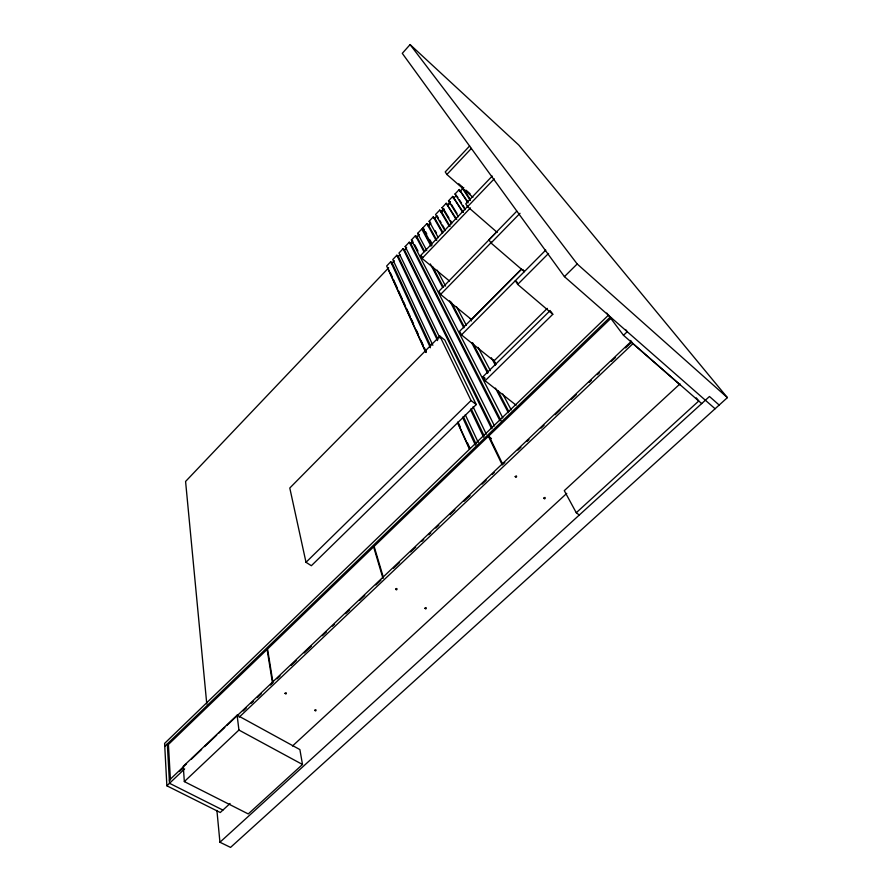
<?xml version="1.0" encoding="UTF-8"?>
<svg xmlns="http://www.w3.org/2000/svg" width="892" height="892" viewBox="0 0 892 892"><rect width="100%" height="100%" fill="white"/><g stroke="black" fill="none" stroke-linecap="round" stroke-linejoin="round"><path stroke-width="1.34" d="M216.912 810.438L219.934 842.238L230.549 847.4L727.393 397.62L518.809 145.106L410.097 44.6L402.281 53.353L564.424 276.632L715.094 408.759M469.649 145.953L445.231 171.933L446.87 174.475L472.927 197.322M446.87 174.475L471.411 148.395M430.669 346.029L392.168 262.962L390.696 261.757L386.66 266.006L425.529 351.939M437.994 339.384L398.334 256.472L396.851 255.268L392.803 259.539L432.865 345.304M492.362 427.87L404.511 249.961L403.039 248.756L398.98 253.038L439.934 337.99M494.48 425.941L405.169 246.504L409.25 242.211L410.721 243.427L501.137 420.868M502.82 417.947L411.39 239.959L415.494 235.644L416.965 236.871L424.726 251.633M426.733 250.54L417.634 233.37L421.749 229.043L423.221 230.27L431.171 244.921M432.085 245.166L422.719 228.017L426.855 223.669L428.327 224.907L436.835 240.204M438.329 237.673L429.13 221.272L433.278 216.901L434.75 218.15L442.778 232.143M450.081 226.367L441.194 211.359L439.734 210.111L435.564 214.493L444.974 230.738M451.642 223.769L442.031 207.68L446.212 203.276L456.76 219.399M458.332 216.767L448.52 200.845L452.712 196.43L463.45 212.407M465.067 209.743L455.031 193.988L459.257 189.539L467.999 202.016M391.465 263.709L394.309 260.709M398.1 256.718L399.995 254.722M404.745 249.727L406.64 247.731L405.169 246.504M410.432 243.739L412.327 241.743M416.118 237.751L418.972 234.752M427.524 225.743L430.39 222.732M434.214 218.718L437.069 215.697L438.385 218.061M440.893 211.683L443.759 208.672M447.572 204.647L450.438 201.637M453.303 198.626L456.169 195.604M459.982 191.59L463.795 187.565M388.656 267.801L185.581 481.457L206.777 704M411.045 244.252L412.94 242.256M428.896 225.475L430.803 223.457M441.35 212.374L444.216 209.341M448.052 205.316L450.092 203.164M492.239 176.081L465.758 203.8L467.598 206.665L497.268 232.455M449.457 281.013L422.05 258.424L420.578 255.569L467.653 206.375M467.598 206.665L494.246 178.824M422.05 258.424L470.463 207.914M516.78 211.17L488.928 239.77L491.024 243.014L524.351 271.714L522.857 269.484M496.387 232.255L438.964 291.216L440.615 294.416L471.545 319.592L521.597 269.206M440.615 294.416L491.615 242.122M491.024 243.014L520.014 213.3M439.912 336.15L289.788 488.013L306.001 562.306L311.353 565.718L476.261 404.567L444.762 339.997L439.912 336.15L471.032 400.53L476.261 404.567M521.14 269.362L459.625 331.289L461.476 334.901L493.967 360.948L547.287 308.387M461.476 334.901L545.77 250.072M516.122 405.191L485.125 380.761L552.795 314.296L517.683 284.403L548.558 253.44M564.424 276.632L577.191 263.976L410.097 44.6M485.125 380.761L483.018 376.658L550.252 310.494M306.001 562.306L471.032 400.53M608.589 315.032L164.607 743.404L166.871 785.796L220.268 812.512L230.058 803.491M164.764 746.359L610.173 317.117M491.447 438.608L488.415 436.3L374.116 546.372L383.46 577.771M611.466 317.786L488.939 435.787L502.82 464.442L504.827 462.535M701.692 403.585L623.486 335.292L627.243 331.712L625.56 329.505M237.105 715.172L183.273 766.306L184.332 781.593L248.255 813.939L302.5 764.489L299.89 749.581L237.105 715.172L238.933 730.046L184.332 781.593M169.324 780.132L186.473 763.853M191.512 759.059L201.603 749.481M204.625 746.604L216.723 735.108M218.741 733.202L224.795 727.448M226.813 725.531L631.235 341.402M179.526 771.402L183.574 767.566M243.204 710.946L246.237 708.07M251.288 703.264L253.306 701.346M257.353 697.511L261.389 693.675M270.488 685.034L272.506 683.116L267.109 649.432L168.41 744.486L170.439 780.032M277.022 678.834L280.043 675.969M291.138 665.432L296.189 660.638M304.261 652.977L311.319 646.265M322.413 635.728L326.45 631.904M332.504 626.151L334.522 624.233M345.617 613.696L349.653 609.872M359.744 600.294L364.795 595.499M375.889 584.962L380.929 580.168M393.528 568.215L399.571 562.473M410.643 551.958L415.683 547.186M421.715 541.444L423.733 539.537M428.762 534.754L430.78 532.836M435.82 528.064L438.842 525.198M449.914 514.673L454.942 509.901M464.007 501.293L470.051 495.562M482.137 484.088L486.162 480.264M492.206 474.522L494.213 472.615M517.906 450.114L520.928 447.249M526.96 441.518L528.978 439.611M541.054 428.149L544.064 425.283M555.136 414.769L560.165 409.997M571.226 399.493L576.254 394.71M589.333 382.3L591.351 380.382M597.384 374.651L599.402 372.745M611.466 361.282L615.491 357.458M625.56 347.913L631.592 342.182M166.871 785.796L184.644 768.926M239.167 717.201L632.941 343.665L630.499 340.432M680.016 383.883L564.29 490.656L576.265 512.733L579.298 515.03M292.487 746.002L566.766 493.376M576.265 512.733L698.748 401.01L696.273 397.865M219.934 842.238L709.474 396.494L719.186 405.057M222.9 810.092L169.502 783.288L167.306 743.906M238.933 730.046L302.5 764.489M483.018 376.658L485.137 378.342M388.288 268.191L387.674 267.7L426.053 352.496M420.578 255.569L422.685 257.297M411.39 239.959L412.862 241.175M417.634 233.37L419.117 234.607M422.719 228.017L424.191 229.255M423.711 229.768L424.324 230.281M429.13 221.272L430.602 222.509M517.416 282.496L515.297 280.69L517.683 284.403M442.031 207.68L443.491 208.94M448.52 200.845L449.981 202.116M455.031 193.988L457.93 197.511M632.941 343.665L680.351 385.065M458.733 183.774L462.881 187.42M465.992 190.152L470.151 193.787M463.037 188.368L461.577 187.086L470.352 200.455M577.191 263.976L727.393 397.62M606.816 313.081L623.486 335.292M550.888 311.442L552.795 314.296M463.773 189.483L470.385 199.529M459.257 189.539L467.965 202.963M459.369 199.763L461.532 203.153M462.97 205.405L464.409 207.658M452.712 196.43L462.669 212.24M451.385 204.391L457.016 213.5M446.212 203.276L455.957 219.254M444.183 210.088L449.01 218.15M450.382 220.447L451.765 222.744M439.734 210.111L449.267 226.245M439.734 220.391L441.083 222.71M442.432 225.04L444.45 228.519M433.278 216.901L442.61 233.202M435.218 230.727L436.534 233.068M426.855 223.669L435.976 240.126M425.484 231.619L426.777 233.994M430 239.915L431.293 242.278M493.399 359.654L495.383 363.312M493.298 359.71L495.941 364.594M421.749 229.043L431.037 246.203M470.162 318.522L471.489 320.975M491.38 357.748L495.361 365.096M437.136 270.153L445.576 286.087M456.626 306.926L466.371 325.324M478.067 347.389L490.41 370.682M502.753 393.974L511.205 409.907M432.497 266.407L443.491 287.324M451.252 302.098L464.197 326.706M472.604 342.706L488.136 372.243M497.847 390.707L508.841 411.636M415.494 235.644L423.867 251.622M430.312 263.921L442.566 287.28M449.657 300.794L463.84 327.843M471.578 342.595L487.69 373.335M495.428 388.087L508.317 412.673M414.78 244.887L417.969 251.076M409.25 242.211L499.944 420.701M403.039 248.756L491.626 428.684M488.415 436.3L502.274 464.966M473.072 406.696L486.318 434.181M471.043 408.469L484.267 436.099M396.851 255.268L437.548 340.599M470.463 409.618L483.631 437.225M465.256 414.68L478.223 442.432M463.327 416.508L476.161 444.194M390.696 261.757L430.412 347.757M462.547 417.322L475.391 445.141M390.584 273.253L392.302 277.055M393.45 279.586L397.464 288.45M398.613 290.982L402.058 298.586M403.206 301.117L405.503 306.179M406.652 308.71L410.097 316.303M411.245 318.834L413.531 323.907M416.408 330.23L418.125 334.032M421.002 340.365L423.287 345.427M424.436 347.958L426.164 351.76M458.298 422.663L460.027 426.465M467.486 442.923L469.783 447.985M457.563 422.106L469.593 448.687M457.529 422.708L469.538 449.245M382.947 578.261L373.625 546.852L267.555 648.997L272.985 682.67M285.016 693.329C286.377 695.615 287.224 691.244 285.016 693.329M314.742 710.3C316.058 712.518 316.939 708.237 314.742 710.3M395.669 589.121C396.929 591.619 398.033 586.891 395.669 589.121M424.949 608.221C426.164 610.652 427.29 606.025 424.949 608.221M515.197 476.551C516.334 479.305 517.739 474.154 515.197 476.551M543.852 498.082C544.945 500.758 546.372 495.729 543.852 498.082"/></g></svg>
